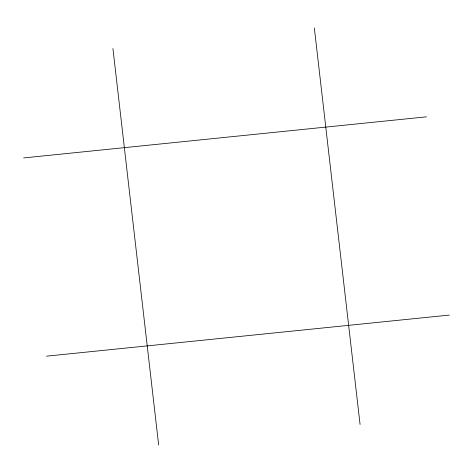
<?xml version="1.0" encoding="UTF-8"?>
<svg xmlns="http://www.w3.org/2000/svg" width="473" height="473" viewBox="0 0 473 473"><rect width="100%" height="100%" fill="white"/><g stroke="black" fill="none" stroke-linecap="round" stroke-linejoin="round"><path stroke-width="0.71" d="M23.65 157.929L426.48 116.831M46.52 356.169L449.35 315.071M314.338 27.99L360.077 424.464M112.923 48.536L158.662 445.01"/></g></svg>
